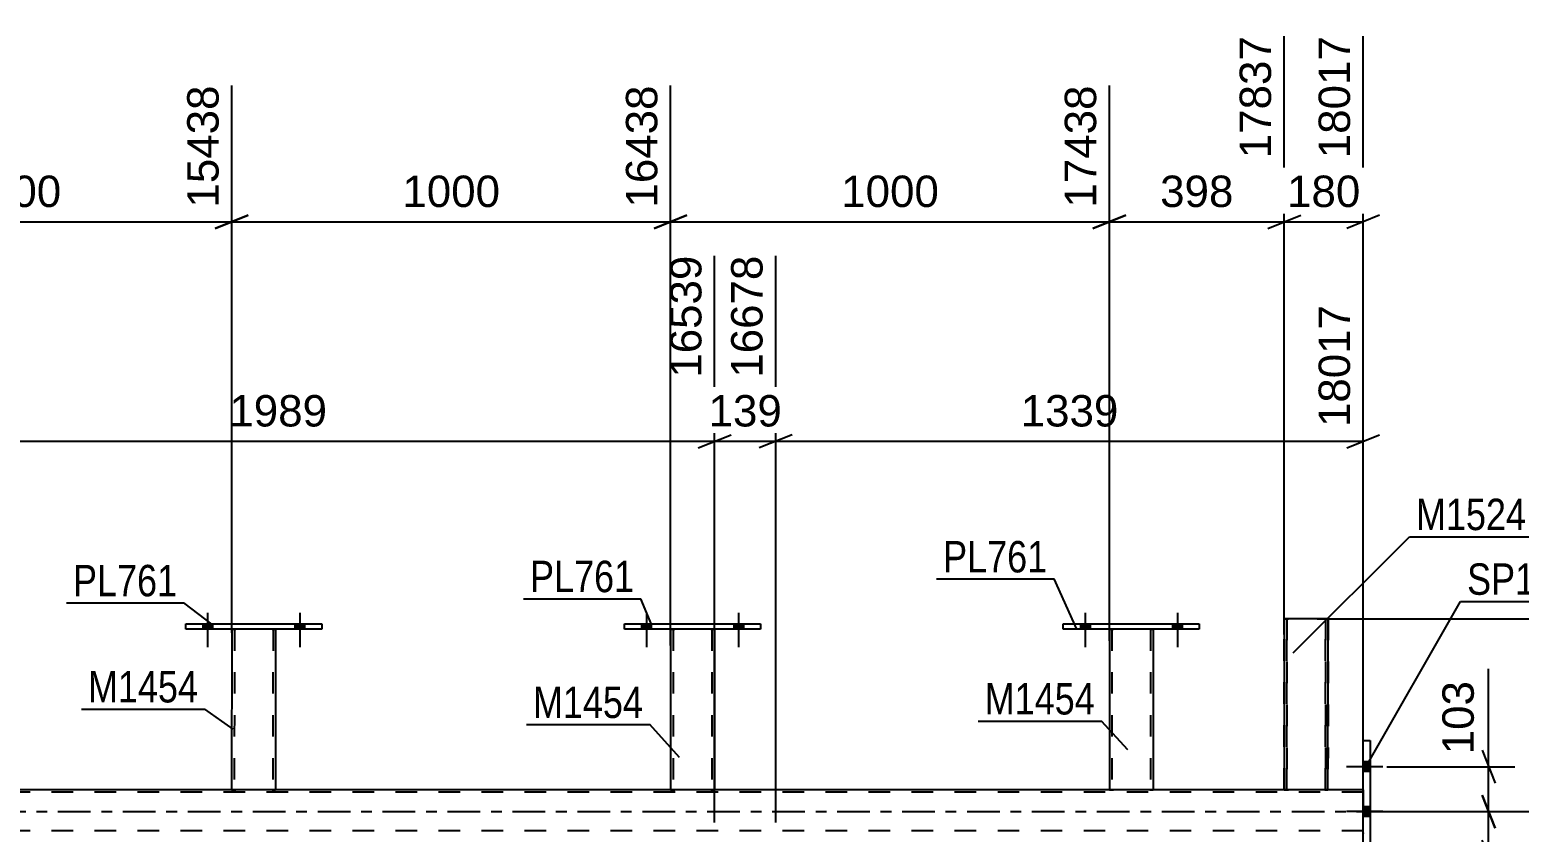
# Model space of a CAD drawing. Header units: millimetres. Extents: x -49 to 792, y -433 to 161.
# Drawn here: x 587.6 to 723.4, y -1.9 to 71.3 of the extents above; entities that cross this region are included whole.
import ezdxf

# ---------------------------------------------------------------- set-up
doc = ezdxf.new("R2010")
doc.units = ezdxf.units.MM
doc.linetypes.add('DXK_LINE_DOT2', pattern=[3.9198, 1.9599, -1.9599])
doc.linetypes.add('DXK_LINE_DOT3', pattern=[5.9187, 2.979, -0.9799, 0.9799, -0.9799])
doc.styles.add('Arial', font='ARIAL.TTF', dxfattribs={"height": 0.2})
doc.styles.add('Arial Narrow', font='ARIALN.TTF', dxfattribs={"height": 0.2})

# ---------------------------------------------------------------- blocks, each defined once
blk = doc.blocks.new('Bolt-203723993-3352 - 3316')
at = {"linetype": 'Continuous'}
for points in [[(643.39, 16.64), (644.27, 16.64), (644.27, 17.12), (643.39, 17.12)], [(651.79, 16.64), (652.67, 16.64), (652.67, 17.12), (651.79, 17.12)]]:
    blk.add_hatch(color=1, dxfattribs=at).paths.add_polyline_path(points)
at = {"color": 1, "linetype": 'Continuous'}
for p, q in [((643.83, 18.12), (643.83, 15)), ((652.23, 18.12), (652.23, 15)), ((643.39, 17.12), (643.39, 16.64)), ((644.27, 17.12), (644.27, 16.64)), ((651.79, 17.12), (651.79, 16.64)), ((652.67, 17.12), (652.67, 16.64))]:
    blk.add_line(p, q, dxfattribs=at)
blk = doc.blocks.new('Part-203723993-3401 - 3316')
at = {"color": 7, "linetype": 'DXK_LINE_DOT2'}
for p, q in [((709.17, 1.76), (33.84, 1.76)), ((610.03, 2), (606.03, 2)), ((650.03, 2), (646.03, 2)), ((690.03, 2), (686.03, 2)), ((709.17, 2), (709.17, -2)), ((709.17, -1.76), (33.84, -1.76))]:
    blk.add_line(p, q, dxfattribs=at)
at = {"color": 2, "linetype": 'Continuous'}
for p, q in [((606.03, 2), (570.03, 2)), ((646.03, 2), (610.03, 2)), ((686.03, 2), (650.03, 2)), ((709.17, 2), (690.03, 2))]:
    blk.add_line(p, q, dxfattribs=at)
at = {"color": 7, "linetype": 'DXK_LINE_DOT3'}
for p, q in [((33.84, 0), (718.97, 0)), ((719.07, 0), (719.17, 0))]:
    blk.add_line(p, q, dxfattribs=at)
blk = doc.blocks.new('Bolt-203723993-3350 - 3316')
at = {"linetype": 'Continuous'}
for points in [[(683.39, 16.64), (684.27, 16.64), (684.27, 17.12), (683.39, 17.12)], [(691.79, 16.64), (692.67, 16.64), (692.67, 17.12), (691.79, 17.12)]]:
    blk.add_hatch(color=1, dxfattribs=at).paths.add_polyline_path(points)
at = {"color": 1, "linetype": 'Continuous'}
for p, q in [((683.83, 18.12), (683.83, 15)), ((692.23, 18.12), (692.23, 15)), ((683.39, 17.12), (683.39, 16.64)), ((684.27, 17.12), (684.27, 16.64)), ((691.79, 17.12), (691.79, 16.64)), ((692.67, 17.12), (692.67, 16.64))]:
    blk.add_line(p, q, dxfattribs=at)
blk = doc.blocks.new('Bolt-203723993-3351 - 3316')
at = {"linetype": 'Continuous'}
for points in [[(683.39, 16.64), (684.27, 16.64), (684.27, 17.12), (683.39, 17.12)], [(691.79, 16.64), (692.67, 16.64), (692.67, 17.12), (691.79, 17.12)]]:
    blk.add_hatch(color=1, dxfattribs=at).paths.add_polyline_path(points)
at = {"color": 1, "linetype": 'Continuous'}
for p, q in [((683.83, 18.12), (683.83, 15)), ((692.23, 18.12), (692.23, 15)), ((683.39, 17.12), (683.39, 16.64)), ((684.27, 17.12), (684.27, 16.64)), ((691.79, 17.12), (691.79, 16.64)), ((692.67, 17.12), (692.67, 16.64))]:
    blk.add_line(p, q, dxfattribs=at)
blk = doc.blocks.new('Bolt-203723993-3353 - 3316')
at = {"linetype": 'Continuous'}
for points in [[(643.39, 16.64), (644.27, 16.64), (644.27, 17.12), (643.39, 17.12)], [(651.79, 16.64), (652.67, 16.64), (652.67, 17.12), (651.79, 17.12)]]:
    blk.add_hatch(color=1, dxfattribs=at).paths.add_polyline_path(points)
at = {"color": 1, "linetype": 'Continuous'}
for p, q in [((643.83, 18.12), (643.83, 15)), ((652.23, 18.12), (652.23, 15)), ((643.39, 17.12), (643.39, 16.64)), ((644.27, 17.12), (644.27, 16.64)), ((651.79, 17.12), (651.79, 16.64)), ((652.67, 17.12), (652.67, 16.64))]:
    blk.add_line(p, q, dxfattribs=at)
blk = doc.blocks.new('Bolt-203723993-3354 - 3316')
at = {"linetype": 'Continuous'}
for points in [[(603.4, 16.64), (604.28, 16.64), (604.28, 17.12), (603.4, 17.12)], [(611.8, 16.64), (612.68, 16.64), (612.68, 17.12), (611.8, 17.12)]]:
    blk.add_hatch(color=1, dxfattribs=at).paths.add_polyline_path(points)
at = {"color": 1, "linetype": 'Continuous'}
for p, q in [((603.84, 18.12), (603.83, 15)), ((612.24, 18.12), (612.23, 15)), ((603.4, 17.12), (603.4, 16.64)), ((604.28, 17.12), (604.28, 16.64)), ((611.8, 17.12), (611.8, 16.64)), ((612.68, 17.12), (612.68, 16.64))]:
    blk.add_line(p, q, dxfattribs=at)
blk = doc.blocks.new('Bolt-203723993-3355 - 3316')
at = {"linetype": 'Continuous'}
for points in [[(603.4, 16.64), (604.28, 16.64), (604.28, 17.12), (603.4, 17.12)], [(611.8, 16.64), (612.68, 16.64), (612.68, 17.12), (611.8, 17.12)]]:
    blk.add_hatch(color=1, dxfattribs=at).paths.add_polyline_path(points)
at = {"color": 1, "linetype": 'Continuous'}
for p, q in [((603.84, 18.12), (603.83, 15)), ((612.24, 18.12), (612.23, 15)), ((603.4, 17.12), (603.4, 16.64)), ((604.28, 17.12), (604.28, 16.64)), ((611.8, 17.12), (611.8, 16.64)), ((612.68, 17.12), (612.68, 16.64))]:
    blk.add_line(p, q, dxfattribs=at)
blk = doc.blocks.new('Bolt-203723993-3384 - 3316')
at = {"linetype": 'Continuous'}
for points in [[(709.81, 3.66), (709.81, 4.54), (709.17, 4.54), (709.17, 3.66)], [(709.81, 3.66), (709.81, 4.54), (709.17, 4.54), (709.17, 3.66)], [(709.81, 3.66), (709.81, 4.54), (709.17, 4.54), (709.17, 3.66)], [(709.81, -0.44), (709.81, 0.44), (709.17, 0.44), (709.17, -0.44)], [(709.81, -0.44), (709.81, 0.44), (709.17, 0.44), (709.17, -0.44)], [(709.81, -4.54), (709.81, -3.66), (709.17, -3.66), (709.17, -4.54)], [(709.81, -4.54), (709.81, -3.66), (709.17, -3.66), (709.17, -4.54)], [(709.81, -4.54), (709.81, -3.66), (709.17, -3.66), (709.17, -4.54)]]:
    blk.add_hatch(color=1, dxfattribs=at).paths.add_polyline_path(points)
at = {"color": 1, "linetype": 'Continuous'}
for p, q in [((710.97, 4.1), (707.65, 4.1)), ((710.97, 4.1), (707.65, 4.1)), ((710.97, 4.1), (707.65, 4.1)), ((709.81, 4.54), (709.17, 4.54)), ((709.81, 4.54), (709.17, 4.54)), ((709.81, 4.54), (709.17, 4.54)), ((709.81, 3.66), (709.17, 3.66)), ((709.81, 3.66), (709.17, 3.66)), ((709.81, 3.66), (709.17, 3.66)), ((709.81, 0.44), (709.17, 0.44)), ((709.81, 0.44), (709.17, 0.44)), ((710.97, 0), (707.65, 0)), ((710.97, 0), (707.65, 0)), ((709.81, -0.44), (709.17, -0.44)), ((709.81, -0.44), (709.17, -0.44)), ((709.81, -3.66), (709.17, -3.66)), ((709.81, -3.66), (709.17, -3.66)), ((709.81, -3.66), (709.17, -3.66)), ((710.97, -4.1), (707.65, -4.1)), ((710.97, -4.1), (707.65, -4.1)), ((710.97, -4.1), (707.65, -4.1)), ((709.81, -4.54), (709.17, -4.54)), ((709.81, -4.54), (709.17, -4.54)), ((709.81, -4.54), (709.17, -4.54))]:
    blk.add_line(p, q, dxfattribs=at)
blk = doc.blocks.new('Part-203723993-3390 - 3316')
at = {"color": 2, "linetype": 'Continuous'}
for p, q in [((701.97, 17.6), (701.96, 2)), ((701.97, 17.6), (701.97, 17.6)), ((701.97, 17.6), (702, 17.6)), ((702, 17.6), (702.11, 17.6)), ((702.11, 17.6), (702.26, 17.6)), ((705.67, 17.6), (702.26, 17.6)), ((705.67, 17.6), (705.83, 17.6)), ((705.83, 17.6), (705.93, 17.6)), ((705.93, 17.6), (705.97, 17.6)), ((705.96, 2), (705.97, 17.6)), ((705.97, 17.6), (705.97, 17.6)), ((701.96, 2), (701.96, 2)), ((702, 2), (701.96, 2)), ((702.1, 2), (702, 2)), ((702.26, 2), (702.1, 2)), ((705.67, 2), (702.26, 2)), ((705.82, 2), (705.67, 2)), ((705.93, 2), (705.82, 2)), ((705.96, 2), (705.93, 2)), ((705.96, 2), (705.96, 2))]:
    blk.add_line(p, q, dxfattribs=at)
at = {"color": 7, "linetype": 'DXK_LINE_DOT2'}
for p, q in [((701.96, 2), (701.97, 17.6)), ((702, 17.6), (701.97, 17.6)), ((702.11, 17.6), (702, 17.6)), ((702.23, 17.6), (702.11, 17.6)), ((702.2, 2), (702.21, 17.6)), ((702.21, 17.6), (702.2, 2)), ((702.21, 17.6), (702.21, 17.6)), ((702.21, 17.6), (702.23, 17.6)), ((702.21, 17.6), (702.23, 17.6)), ((705.67, 17.6), (702.23, 17.6)), ((705.58, 17.6), (702.23, 17.6)), ((702.23, 17.6), (702.26, 17.6)), ((702.26, 17.6), (702.28, 17.6)), ((702.28, 17.6), (702.36, 17.6)), ((705.66, 17.6), (702.36, 17.6)), ((705.58, 17.6), (705.66, 17.6)), ((705.66, 17.6), (705.67, 17.6)), ((705.66, 17.6), (705.71, 17.6)), ((705.67, 17.6), (705.71, 17.6)), ((705.83, 17.6), (705.67, 17.6)), ((705.71, 17.6), (705.73, 17.6)), ((705.71, 17.6), (705.73, 17.6)), ((705.72, 2), (705.73, 17.6)), ((705.73, 17.6), (705.72, 2)), ((705.73, 17.6), (705.73, 17.6)), ((705.93, 17.6), (705.83, 17.6)), ((705.97, 17.6), (705.93, 17.6)), ((705.97, 17.6), (705.96, 2)), ((701.96, 2), (702, 2)), ((702, 2), (702.1, 2)), ((702.1, 2), (702.22, 2)), ((702.2, 2), (702.2, 2)), ((702.2, 2), (702.22, 2)), ((702.2, 2), (702.22, 2)), ((705.67, 2), (702.22, 2)), ((705.58, 2), (702.22, 2)), ((702.22, 2), (702.26, 2)), ((702.26, 2), (702.27, 2)), ((702.27, 2), (702.35, 2)), ((705.71, 2), (702.35, 2)), ((705.65, 2), (705.58, 2)), ((705.71, 2), (705.65, 2)), ((705.67, 2), (705.82, 2)), ((705.72, 2), (705.71, 2)), ((705.71, 2), (705.72, 2)), ((705.72, 2), (705.72, 2)), ((705.82, 2), (705.93, 2)), ((705.93, 2), (705.96, 2))]:
    blk.add_line(p, q, dxfattribs=at)
blk = doc.blocks.new('Part-203723993-3456 - 3316')
at = {"color": 2, "linetype": 'Continuous'}
for p, q in [((681.83, 16.64), (681.83, 17.12)), ((681.83, 17.12), (694.23, 17.12)), ((694.23, 16.64), (681.83, 16.64)), ((694.23, 17.12), (694.23, 16.64))]:
    blk.add_line(p, q, dxfattribs=at)
blk = doc.blocks.new('Part-203723993-3461 - 3316')
at = {"color": 2, "linetype": 'Continuous'}
for p, q in [((686.03, 16.64), (686.03, 2)), ((690.03, 16.64), (690.03, 2)), ((686.07, 2), (686.03, 2)), ((686.17, 2), (686.07, 2)), ((686.33, 2), (686.17, 2)), ((689.73, 2), (686.33, 2)), ((689.89, 2), (689.73, 2)), ((689.99, 2), (689.89, 2)), ((690.03, 2), (689.99, 2))]:
    blk.add_line(p, q, dxfattribs=at)
at = {"color": 7, "linetype": 'DXK_LINE_DOT2'}
for p, q in [((686.03, 16.64), (686.03, 16.64)), ((686.03, 16.64), (686.03, 16.64)), ((686.03, 16.64), (686.03, 16.64)), ((686.07, 16.64), (686.03, 16.64)), ((686.03, 16.64), (686.07, 16.64)), ((686.17, 16.64), (686.07, 16.64)), ((686.07, 16.64), (686.17, 16.64)), ((686.33, 16.64), (686.17, 16.64)), ((686.17, 16.64), (686.33, 16.64)), ((686.27, 16.64), (686.27, 16.64)), ((686.27, 16.64), (686.27, 2)), ((686.29, 16.64), (686.27, 16.64)), ((686.27, 16.64), (686.29, 16.64)), ((686.34, 16.64), (686.29, 16.64)), ((686.29, 16.64), (686.34, 16.64)), ((689.74, 16.64), (686.33, 16.64)), ((689.74, 16.64), (686.33, 16.64)), ((689.65, 16.64), (686.34, 16.64)), ((686.34, 16.64), (686.42, 16.64)), ((689.72, 16.64), (686.42, 16.64)), ((689.72, 16.64), (689.65, 16.64)), ((689.78, 16.64), (689.72, 16.64)), ((689.72, 16.64), (689.78, 16.64)), ((689.74, 16.64), (689.89, 16.64)), ((689.89, 16.64), (689.74, 16.64)), ((689.79, 16.64), (689.78, 16.64)), ((689.78, 16.64), (689.79, 16.64)), ((689.79, 16.64), (689.79, 16.64)), ((689.79, 16.64), (689.79, 2)), ((689.89, 16.64), (690, 16.64)), ((690, 16.64), (689.89, 16.64)), ((690, 16.64), (690.03, 16.64)), ((690.03, 16.64), (690, 16.64)), ((690.03, 16.64), (690.03, 16.64)), ((690.03, 16.64), (690.03, 16.64)), ((690.03, 16.64), (690.03, 16.64)), ((686.03, 2), (686.07, 2)), ((686.07, 2), (686.17, 2)), ((686.17, 2), (686.33, 2)), ((686.27, 2), (686.29, 2)), ((686.27, 2), (686.29, 2)), ((689.64, 2), (686.29, 2)), ((686.29, 2), (686.33, 2)), ((689.73, 2), (686.33, 2)), ((686.33, 2), (686.34, 2)), ((686.34, 2), (686.42, 2)), ((689.72, 2), (686.42, 2)), ((689.72, 2), (689.64, 2)), ((689.77, 2), (689.72, 2)), ((689.72, 2), (689.77, 2)), ((689.73, 2), (689.89, 2)), ((689.79, 2), (689.77, 2)), ((689.77, 2), (689.79, 2)), ((689.89, 2), (689.99, 2)), ((689.99, 2), (690.03, 2))]:
    blk.add_line(p, q, dxfattribs=at)
blk = doc.blocks.new('Part-203723993-3466 - 3316')
at = {"color": 2, "linetype": 'Continuous'}
for p, q in [((641.83, 16.64), (641.83, 17.12)), ((641.83, 17.12), (654.23, 17.12)), ((654.23, 16.64), (641.83, 16.64)), ((654.23, 17.12), (654.23, 16.64))]:
    blk.add_line(p, q, dxfattribs=at)
blk = doc.blocks.new('Part-203723993-3471 - 3316')
at = {"color": 2, "linetype": 'Continuous'}
for p, q in [((646.03, 16.64), (646.03, 2)), ((650.03, 16.64), (650.03, 2)), ((646.07, 2), (646.03, 2)), ((646.17, 2), (646.07, 2)), ((646.33, 2), (646.17, 2)), ((649.73, 2), (646.33, 2)), ((649.89, 2), (649.73, 2)), ((649.99, 2), (649.89, 2)), ((650.03, 2), (649.99, 2))]:
    blk.add_line(p, q, dxfattribs=at)
at = {"color": 7, "linetype": 'DXK_LINE_DOT2'}
for p, q in [((646.03, 16.64), (646.03, 16.64)), ((646.03, 16.64), (646.03, 16.64)), ((646.03, 16.64), (646.03, 16.64)), ((646.07, 16.64), (646.03, 16.64)), ((646.03, 16.64), (646.07, 16.64)), ((646.17, 16.64), (646.07, 16.64)), ((646.07, 16.64), (646.17, 16.64)), ((646.33, 16.64), (646.17, 16.64)), ((646.17, 16.64), (646.33, 16.64)), ((646.27, 16.64), (646.27, 16.64)), ((646.27, 16.64), (646.27, 2)), ((646.29, 16.64), (646.27, 16.64)), ((646.27, 16.64), (646.29, 16.64)), ((646.34, 16.64), (646.29, 16.64)), ((646.29, 16.64), (646.34, 16.64)), ((649.74, 16.64), (646.33, 16.64)), ((649.74, 16.64), (646.33, 16.64)), ((649.65, 16.64), (646.34, 16.64)), ((646.34, 16.64), (646.42, 16.64)), ((649.72, 16.64), (646.42, 16.64)), ((649.72, 16.64), (649.65, 16.64)), ((649.78, 16.64), (649.72, 16.64)), ((649.72, 16.64), (649.78, 16.64)), ((649.74, 16.64), (649.89, 16.64)), ((649.89, 16.64), (649.74, 16.64)), ((649.79, 16.64), (649.78, 16.64)), ((649.78, 16.64), (649.79, 16.64)), ((649.79, 16.64), (649.79, 16.64)), ((649.79, 16.64), (649.79, 2)), ((649.89, 16.64), (650, 16.64)), ((650, 16.64), (649.89, 16.64)), ((650, 16.64), (650.03, 16.64)), ((650.03, 16.64), (650, 16.64)), ((650.03, 16.64), (650.03, 16.64)), ((650.03, 16.64), (650.03, 16.64)), ((650.03, 16.64), (650.03, 16.64)), ((646.03, 2), (646.07, 2)), ((646.07, 2), (646.17, 2)), ((646.17, 2), (646.33, 2)), ((646.27, 2), (646.29, 2)), ((646.27, 2), (646.29, 2)), ((649.64, 2), (646.29, 2)), ((646.29, 2), (646.33, 2)), ((649.73, 2), (646.33, 2)), ((646.33, 2), (646.34, 2)), ((646.34, 2), (646.42, 2)), ((649.72, 2), (646.42, 2)), ((649.72, 2), (649.64, 2)), ((649.77, 2), (649.72, 2)), ((649.72, 2), (649.77, 2)), ((649.73, 2), (649.89, 2)), ((649.79, 2), (649.77, 2)), ((649.77, 2), (649.79, 2)), ((649.89, 2), (649.99, 2)), ((649.99, 2), (650.03, 2))]:
    blk.add_line(p, q, dxfattribs=at)
blk = doc.blocks.new('Part-203723993-3685 - 3316')
at = {"color": 2, "linetype": 'Continuous'}
for p, q in [((709.17, -6.5), (709.17, 6.5)), ((709.17, 6.5), (709.81, 6.5)), ((709.81, 6.5), (709.81, -6.5)), ((709.81, -6.5), (709.17, -6.5))]:
    blk.add_line(p, q, dxfattribs=at)
blk = doc.blocks.new('Part-203723993-3476 - 3316')
at = {"color": 2, "linetype": 'Continuous'}
for p, q in [((601.84, 16.64), (601.84, 17.12)), ((601.84, 17.12), (614.24, 17.12)), ((614.24, 16.64), (601.84, 16.64)), ((614.24, 17.12), (614.24, 16.64))]:
    blk.add_line(p, q, dxfattribs=at)
blk = doc.blocks.new('Part-203723993-3481 - 3316')
at = {"color": 2, "linetype": 'Continuous'}
for p, q in [((606.04, 16.64), (606.03, 2)), ((610.04, 16.64), (610.03, 2)), ((606.07, 2), (606.03, 2)), ((606.17, 2), (606.07, 2)), ((606.33, 2), (606.17, 2)), ((609.73, 2), (606.33, 2)), ((609.89, 2), (609.73, 2)), ((609.99, 2), (609.89, 2)), ((610.03, 2), (609.99, 2))]:
    blk.add_line(p, q, dxfattribs=at)
at = {"color": 7, "linetype": 'DXK_LINE_DOT2'}
for p, q in [((606.04, 16.64), (606.04, 16.64)), ((606.04, 16.64), (606.04, 16.64)), ((606.04, 16.64), (606.04, 16.64)), ((606.07, 16.64), (606.04, 16.64)), ((606.04, 16.64), (606.07, 16.64)), ((606.18, 16.64), (606.07, 16.64)), ((606.07, 16.64), (606.18, 16.64)), ((606.33, 16.64), (606.18, 16.64)), ((606.18, 16.64), (606.33, 16.64)), ((606.28, 16.64), (606.27, 2)), ((606.28, 16.64), (606.28, 16.64)), ((606.29, 16.64), (606.28, 16.64)), ((606.28, 16.64), (606.29, 16.64)), ((606.35, 16.64), (606.29, 16.64)), ((606.29, 16.64), (606.35, 16.64)), ((609.74, 16.64), (606.33, 16.64)), ((609.74, 16.64), (606.33, 16.64)), ((609.65, 16.64), (606.35, 16.64)), ((606.35, 16.64), (606.42, 16.64)), ((609.73, 16.64), (606.42, 16.64)), ((609.73, 16.64), (609.65, 16.64)), ((609.78, 16.64), (609.73, 16.64)), ((609.73, 16.64), (609.78, 16.64)), ((609.74, 16.64), (609.89, 16.64)), ((609.89, 16.64), (609.74, 16.64)), ((609.8, 16.64), (609.78, 16.64)), ((609.78, 16.64), (609.8, 16.64)), ((609.8, 16.64), (609.79, 2)), ((609.8, 16.64), (609.8, 16.64)), ((609.89, 16.64), (610, 16.64)), ((610, 16.64), (609.89, 16.64)), ((610, 16.64), (610.04, 16.64)), ((610.04, 16.64), (610, 16.64)), ((610.04, 16.64), (610.04, 16.64)), ((610.04, 16.64), (610.04, 16.64)), ((610.04, 16.64), (610.04, 16.64)), ((606.03, 2), (606.07, 2)), ((606.07, 2), (606.17, 2)), ((606.17, 2), (606.33, 2)), ((606.27, 2), (606.29, 2)), ((606.27, 2), (606.29, 2)), ((609.64, 2), (606.29, 2)), ((606.29, 2), (606.33, 2)), ((609.73, 2), (606.33, 2)), ((606.33, 2), (606.34, 2)), ((606.34, 2), (606.42, 2)), ((609.72, 2), (606.42, 2)), ((609.72, 2), (609.64, 2)), ((609.77, 2), (609.72, 2)), ((609.72, 2), (609.77, 2)), ((609.73, 2), (609.89, 2)), ((609.79, 2), (609.77, 2)), ((609.77, 2), (609.79, 2)), ((609.89, 2), (609.99, 2)), ((609.99, 2), (610.03, 2))]:
    blk.add_line(p, q, dxfattribs=at)
blk = doc.blocks.new('StraightDimension-203723993-4445 - 3316')
at = {"color": 7, "linetype": 'Continuous'}
for p, q in [((655.62, -1), (655.62, 50.7)), ((709.17, 3), (709.17, 46.2)), ((657.12, 34.38), (654.12, 33.18)), ((707.67, 33.18), (710.67, 34.38)), ((655.62, 33.78), (709.17, 33.78))]:
    blk.add_line(p, q, dxfattribs=at)
at = {"color": 0}
blk.add_wipeout([(687.44, 34.53), (687.44, 38.73), (677.35, 38.73), (677.35, 34.53)], dxfattribs=at)
at = {"color": 3, "style": 'Arial'}
blk.add_text('1339', height=2.865, dxfattribs=at).set_placement((677.95, 35.13))
at = {"color": 0, "linetype": 'Continuous'}
blk.add_wipeout([(708.57, 46.8), (704.37, 46.8), (704.37, 34.48), (708.57, 34.48)], dxfattribs=at)
at = {"color": 3, "linetype": 'Continuous', "style": 'Arial'}
blk.add_text('18017', height=2.865, rotation=90.0002, dxfattribs=at).set_placement((707.97, 35.08))
blk = doc.blocks.new('StraightDimension-203723993-4152 - 3316')
at = {"color": 7, "linetype": 'Continuous'}
for p, q in [((646.03, 15.16), (646.03, 66.22)), ((686.03, 15.58), (686.03, 66.22)), ((647.53, 54.4), (644.53, 53.2)), ((684.53, 53.2), (687.53, 54.4)), ((646.03, 53.8), (686.03, 53.8))]:
    blk.add_line(p, q, dxfattribs=at)
at = {"color": 0}
blk.add_wipeout([(671.08, 54.55), (671.08, 58.75), (660.99, 58.75), (660.99, 54.55)], dxfattribs=at)
at = {"color": 3, "style": 'Arial'}
blk.add_text('1000', height=2.865, dxfattribs=at).set_placement((661.59, 55.15))
at = {"color": 0, "linetype": 'Continuous'}
blk.add_wipeout([(685.43, 66.82), (681.23, 66.82), (681.23, 54.5), (685.43, 54.5)], dxfattribs=at)
at = {"color": 3, "linetype": 'Continuous', "style": 'Arial'}
blk.add_text('17438', height=2.865, rotation=90.0002, dxfattribs=at).set_placement((684.83, 55.1))
blk = doc.blocks.new('StraightDimension-203723993-13039 - 3316')
at = {"color": 7, "linetype": 'Continuous'}
for p, q in [((747.66, -1.5), (746.46, 1.5)), ((710.17, 0), (749.46, 0)), ((747.06, -123.22), (747.06, 0)), ((746.46, -121.72), (747.66, -124.72)), ((698.61, -123.22), (749.46, -123.22))]:
    blk.add_line(p, q, dxfattribs=at)
at = {"color": 0}
blk.add_wipeout([(746.31, -56.56), (742.11, -56.56), (742.11, -66.66), (746.31, -66.66)], dxfattribs=at)
at = {"color": 3, "style": 'Arial'}
blk.add_text('3080', height=2.865, rotation=90.0002, dxfattribs=at).set_placement((745.71, -66.06))
blk = doc.blocks.new('StraightDimension-203723993-4401 - 3316')
at = {"color": 7, "linetype": 'Continuous'}
for p, q in [((570.49, -1), (570.49, 50.7)), ((650.05, -1), (650.05, 50.7)), ((571.99, 34.38), (568.99, 33.18)), ((648.55, 33.18), (651.55, 34.38)), ((570.49, 33.78), (650.05, 33.78))]:
    blk.add_line(p, q, dxfattribs=at)
at = {"color": 0}
blk.add_wipeout([(615.31, 34.53), (615.31, 38.73), (605.22, 38.73), (605.22, 34.53)], dxfattribs=at)
at = {"color": 3, "style": 'Arial'}
blk.add_text('1989', height=2.865, dxfattribs=at).set_placement((605.82, 35.13))
at = {"color": 0, "linetype": 'Continuous'}
blk.add_wipeout([(649.45, 51.3), (645.25, 51.3), (645.25, 38.98), (649.45, 38.98)], dxfattribs=at)
at = {"color": 3, "linetype": 'Continuous', "style": 'Arial'}
blk.add_text('16539', height=2.865, rotation=90.0002, dxfattribs=at).set_placement((648.85, 39.58))
blk = doc.blocks.new('StraightDimension-203723993-4144 - 3316')
at = {"color": 7, "linetype": 'Continuous'}
for p, q in [((701.97, 16.17), (701.97, 70.72)), ((686.03, 15.58), (686.03, 66.22)), ((687.53, 54.4), (684.53, 53.2)), ((700.47, 53.2), (703.47, 54.4)), ((686.03, 53.8), (701.97, 53.8))]:
    blk.add_line(p, q, dxfattribs=at)
at = {"color": 0}
blk.add_wipeout([(697.94, 54.55), (697.94, 58.75), (690.06, 58.75), (690.06, 54.55)], dxfattribs=at)
at = {"color": 3, "style": 'Arial'}
blk.add_text('398', height=2.865, dxfattribs=at).set_placement((690.66, 55.15))
at = {"color": 0, "linetype": 'Continuous'}
blk.add_wipeout([(701.37, 71.32), (697.17, 71.32), (697.17, 59), (701.37, 59)], dxfattribs=at)
at = {"color": 3, "linetype": 'Continuous', "style": 'Arial'}
blk.add_text('17837', height=2.865, rotation=90.0002, dxfattribs=at).set_placement((700.77, 59.6))
blk = doc.blocks.new('StraightDimension-203723993-4023 - 3316')
at = {"color": 7, "linetype": 'Continuous'}
for p, q in [((720.6, 4.1), (720.6, 13.02)), ((720.6, 4.1), (720.6, 13.02)), ((720, 5.6), (721.2, 2.6)), ((711.32, 4.1), (723, 4.1)), ((720.6, 0), (720.6, 4.1)), ((721.2, -1.5), (720, 1.5)), ((710.81, 0), (723, 0))]:
    blk.add_line(p, q, dxfattribs=at)
at = {"color": 0}
blk.add_wipeout([(719.85, 12.5), (715.65, 12.5), (715.65, 4.62), (719.85, 4.62)], dxfattribs=at)
at = {"color": 3, "style": 'Arial'}
blk.add_text('103', height=2.865, rotation=90.0002, dxfattribs=at).set_placement((719.25, 5.23))
blk = doc.blocks.new('StraightDimension-203723993-4031 - 3316')
at = {"color": 7, "linetype": 'Continuous'}
for p, q in [((720, 1.5), (721.2, -1.5)), ((710.81, 0), (723, 0)), ((720.6, -4.1), (720.6, 0)), ((721.2, -5.6), (720, -2.6)), ((711.51, -4.1), (723, -4.1)), ((720.6, -4.1), (720.6, -13.02)), ((720.6, -4.1), (720.6, -13.02))]:
    blk.add_line(p, q, dxfattribs=at)
at = {"color": 0}
blk.add_wipeout([(719.85, -4.63), (715.65, -4.63), (715.65, -12.5), (719.85, -12.5)], dxfattribs=at)
at = {"color": 3, "style": 'Arial'}
blk.add_text('103', height=2.865, rotation=90.0002, dxfattribs=at).set_placement((719.25, -11.9))
blk = doc.blocks.new('StraightDimension-203723993-4423 - 3316')
at = {"color": 7, "linetype": 'Continuous'}
for p, q in [((650.05, -1), (650.05, 50.7)), ((655.62, -1), (655.62, 50.7)), ((648.55, 33.18), (651.55, 34.38)), ((657.12, 34.38), (654.12, 33.18)), ((650.05, 33.78), (655.62, 33.78))]:
    blk.add_line(p, q, dxfattribs=at)
at = {"color": 0}
blk.add_wipeout([(656.77, 34.53), (656.77, 38.73), (648.9, 38.73), (648.9, 34.53)], dxfattribs=at)
at = {"color": 3, "style": 'Arial'}
blk.add_text('139', height=2.865, dxfattribs=at).set_placement((649.5, 35.13))
at = {"color": 0, "linetype": 'Continuous'}
blk.add_wipeout([(655.02, 51.3), (650.82, 51.3), (650.82, 38.98), (655.02, 38.98)], dxfattribs=at)
at = {"color": 3, "linetype": 'Continuous', "style": 'Arial'}
blk.add_text('16678', height=2.865, rotation=90.0002, dxfattribs=at).set_placement((654.42, 39.58))
blk = doc.blocks.new('StraightDimension-203723993-3974 - 3316')
at = {"color": 7, "linetype": 'Continuous'}
for p, q in [((754.63, 16.1), (753.43, 19.1)), ((704.97, 17.6), (756.43, 17.6)), ((754.03, -133.6), (754.03, 17.6)), ((753.43, -132.1), (754.63, -135.1)), ((620.78, -133.6), (756.43, -133.6))]:
    blk.add_line(p, q, dxfattribs=at)
at = {"color": 0}
blk.add_wipeout([(753.28, -52.95), (749.08, -52.95), (749.08, -63.05), (753.28, -63.05)], dxfattribs=at)
at = {"color": 3, "style": 'Arial'}
blk.add_text('3780', height=2.865, rotation=90.0002, dxfattribs=at).set_placement((752.68, -62.44))
blk = doc.blocks.new('StraightDimension-203723993-4138 - 3316')
at = {"color": 7, "linetype": 'Continuous'}
for p, q in [((701.97, 16.17), (701.97, 70.72)), ((709.17, 3), (709.17, 70.72)), ((700.47, 53.2), (703.47, 54.4)), ((710.67, 54.4), (707.67, 53.2)), ((701.97, 53.8), (709.17, 53.8))]:
    blk.add_line(p, q, dxfattribs=at)
at = {"color": 0}
blk.add_wipeout([(709.5, 54.55), (709.5, 58.75), (701.63, 58.75), (701.63, 54.55)], dxfattribs=at)
at = {"color": 3, "style": 'Arial'}
blk.add_text('180', height=2.865, dxfattribs=at).set_placement((702.23, 55.15))
at = {"color": 0, "linetype": 'Continuous'}
blk.add_wipeout([(708.57, 71.32), (704.37, 71.32), (704.37, 59), (708.57, 59)], dxfattribs=at)
at = {"color": 3, "linetype": 'Continuous', "style": 'Arial'}
blk.add_text('18017', height=2.865, rotation=90.0002, dxfattribs=at).set_placement((707.97, 59.6))
blk = doc.blocks.new('StraightDimension-203723993-4160 - 3316')
at = {"color": 7, "linetype": 'Continuous'}
for p, q in [((606.04, 16.31), (606.04, 66.22)), ((646.03, 15.16), (646.03, 66.22)), ((607.54, 54.4), (604.54, 53.2)), ((644.53, 53.2), (647.53, 54.4)), ((606.04, 53.8), (646.03, 53.8))]:
    blk.add_line(p, q, dxfattribs=at)
at = {"color": 0}
blk.add_wipeout([(631.08, 54.55), (631.08, 58.75), (620.99, 58.75), (620.99, 54.55)], dxfattribs=at)
at = {"color": 3, "style": 'Arial'}
blk.add_text('1000', height=2.865, dxfattribs=at).set_placement((621.59, 55.15))
at = {"color": 0, "linetype": 'Continuous'}
blk.add_wipeout([(645.43, 66.82), (641.23, 66.82), (641.23, 54.5), (645.43, 54.5)], dxfattribs=at)
at = {"color": 3, "linetype": 'Continuous', "style": 'Arial'}
blk.add_text('16438', height=2.865, rotation=90.0002, dxfattribs=at).set_placement((644.83, 55.1))
blk = doc.blocks.new('StraightDimension-203723993-4176 - 3316')
at = {"color": 7, "linetype": 'Continuous'}
for p, q in [((566.04, 16.32), (566.04, 66.22)), ((606.04, 16.31), (606.04, 66.22)), ((567.54, 54.4), (564.54, 53.2)), ((604.54, 53.2), (607.54, 54.4)), ((566.04, 53.8), (606.04, 53.8))]:
    blk.add_line(p, q, dxfattribs=at)
at = {"color": 0}
blk.add_wipeout([(591.08, 54.55), (591.08, 58.75), (580.99, 58.75), (580.99, 54.55)], dxfattribs=at)
at = {"color": 3, "style": 'Arial'}
blk.add_text('1000', height=2.865, dxfattribs=at).set_placement((581.59, 55.15))
at = {"color": 0, "linetype": 'Continuous'}
blk.add_wipeout([(605.44, 66.82), (601.24, 66.82), (601.24, 54.5), (605.44, 54.5)], dxfattribs=at)
at = {"color": 3, "linetype": 'Continuous', "style": 'Arial'}
blk.add_text('15438', height=2.865, rotation=90.0002, dxfattribs=at).set_placement((604.84, 55.1))
blk = doc.blocks.new('Mark-203723993-3452 - 3316')
at = {"color": 0}
blk.add_wipeout([(680.39, 21.82), (680.39, 24.82), (670.88, 24.82), (670.88, 21.82)], dxfattribs=at)
blk.add_wipeout([(680.39, 21.82), (680.39, 24.82), (670.88, 24.82), (670.88, 21.82)], dxfattribs=at)
at = {"color": 30, "linetype": 'Continuous'}
for p in [(670.28, 21.22), (683.07, 16.64)]:
    blk.add_line(p, (680.99, 21.22), dxfattribs=at)
at = {"color": 3, "style": 'Arial Narrow'}
blk.add_text('PL761', height=2.863, dxfattribs=at).set_placement((670.88, 21.82))
blk = doc.blocks.new('Mark-203723993-3386 - 3316')
at = {"color": 0}
blk.add_wipeout([(724.03, 25.68), (724.03, 28.68), (713.98, 28.68), (713.98, 25.68)], dxfattribs=at)
blk.add_wipeout([(724.03, 25.68), (724.03, 28.68), (713.98, 28.68), (713.98, 25.68)], dxfattribs=at)
at = {"color": 30, "linetype": 'Continuous'}
for p, q in [((702.78, 14.47), (713.38, 25.08)), ((713.38, 25.08), (724.63, 25.08))]:
    blk.add_line(p, q, dxfattribs=at)
at = {"color": 3, "style": 'Arial Narrow'}
blk.add_text('M1524', height=2.863, dxfattribs=at).set_placement((713.98, 25.68))
blk = doc.blocks.new('Mark-203723993-3457 - 3316')
at = {"color": 0}
blk.add_wipeout([(684.72, 8.86), (684.72, 11.86), (674.67, 11.86), (674.67, 8.86)], dxfattribs=at)
blk.add_wipeout([(684.72, 8.86), (684.72, 11.86), (674.67, 11.86), (674.67, 8.86)], dxfattribs=at)
at = {"color": 30, "linetype": 'Continuous'}
for p in [(674.07, 8.26), (687.73, 5.65)]:
    blk.add_line(p, (685.32, 8.26), dxfattribs=at)
at = {"color": 3, "style": 'Arial Narrow'}
blk.add_text('M1454', height=2.863, dxfattribs=at).set_placement((674.67, 8.86))
blk = doc.blocks.new('Mark-203723993-3462 - 3316')
at = {"color": 0}
blk.add_wipeout([(642.73, 20.02), (642.73, 23.02), (633.23, 23.02), (633.23, 20.02)], dxfattribs=at)
blk.add_wipeout([(642.73, 20.02), (642.73, 23.02), (633.23, 23.02), (633.23, 20.02)], dxfattribs=at)
at = {"color": 30, "linetype": 'Continuous'}
for p in [(632.63, 19.42), (644.33, 17.01)]:
    blk.add_line(p, (643.33, 19.42), dxfattribs=at)
at = {"color": 3, "style": 'Arial Narrow'}
blk.add_text('PL761', height=2.863, dxfattribs=at).set_placement((633.23, 20.02))
blk = doc.blocks.new('Mark-203723993-3467 - 3316')
at = {"color": 0}
blk.add_wipeout([(643.54, 8.54), (643.54, 11.54), (633.49, 11.54), (633.49, 8.54)], dxfattribs=at)
blk.add_wipeout([(643.54, 8.54), (643.54, 11.54), (633.49, 11.54), (633.49, 8.54)], dxfattribs=at)
at = {"color": 30, "linetype": 'Continuous'}
for p in [(632.89, 7.94), (646.84, 4.94)]:
    blk.add_line(p, (644.14, 7.94), dxfattribs=at)
at = {"color": 3, "style": 'Arial Narrow'}
blk.add_text('M1454', height=2.863, dxfattribs=at).set_placement((633.49, 8.54))
blk = doc.blocks.new('Mark-203723993-3681 - 3316')
at = {"color": 0}
blk.add_wipeout([(726.68, 19.78), (726.68, 22.78), (718.64, 22.78), (718.64, 19.78)], dxfattribs=at)
blk.add_wipeout([(726.68, 19.78), (726.68, 22.78), (718.64, 22.78), (718.64, 19.78)], dxfattribs=at)
at = {"color": 30, "linetype": 'Continuous'}
for p, q in [((709.31, 3.89), (718.04, 19.18)), ((718.04, 19.18), (727.28, 19.18))]:
    blk.add_line(p, q, dxfattribs=at)
at = {"color": 3, "style": 'Arial Narrow'}
blk.add_text('SP19', height=2.863, dxfattribs=at).set_placement((718.64, 19.78))
blk = doc.blocks.new('Mark-203723993-3472 - 3316')
at = {"color": 0}
blk.add_wipeout([(601.07, 19.64), (601.07, 22.64), (591.57, 22.64), (591.57, 19.64)], dxfattribs=at)
blk.add_wipeout([(601.07, 19.64), (601.07, 22.64), (591.57, 22.64), (591.57, 19.64)], dxfattribs=at)
at = {"color": 30, "linetype": 'Continuous'}
for p in [(590.97, 19.04), (604.33, 17.01)]:
    blk.add_line(p, (601.67, 19.04), dxfattribs=at)
at = {"color": 3, "style": 'Arial Narrow'}
blk.add_text('PL761', height=2.863, dxfattribs=at).set_placement((591.57, 19.64))
blk = doc.blocks.new('Mark-203723993-3477 - 3316')
at = {"color": 0}
blk.add_wipeout([(602.98, 9.96), (602.98, 12.96), (592.93, 12.96), (592.93, 9.96)], dxfattribs=at)
blk.add_wipeout([(602.98, 9.96), (602.98, 12.96), (592.93, 12.96), (592.93, 9.96)], dxfattribs=at)
at = {"color": 30, "linetype": 'Continuous'}
for p in [(592.33, 9.36), (606.17, 7.51)]:
    blk.add_line(p, (603.58, 9.36), dxfattribs=at)
at = {"color": 3, "style": 'Arial Narrow'}
blk.add_text('M1454', height=2.863, dxfattribs=at).set_placement((592.93, 9.96))

msp = doc.modelspace()

# ---------------------------------------------------------------- block references
for name in ['Bolt-203723993-3354 - 3316', 'Bolt-203723993-3355 - 3316', 'Bolt-203723993-3352 - 3316', 'Bolt-203723993-3353 - 3316', 'Bolt-203723993-3350 - 3316', 'Bolt-203723993-3351 - 3316', 'Part-203723993-3476 - 3316', 'Part-203723993-3481 - 3316', 'Part-203723993-3466 - 3316', 'Part-203723993-3471 - 3316', 'Part-203723993-3456 - 3316', 'Part-203723993-3461 - 3316', 'Part-203723993-3390 - 3316', 'Part-203723993-3685 - 3316', 'Bolt-203723993-3384 - 3316', 'Part-203723993-3401 - 3316']:
    msp.add_blockref(name, (0, 0))

# ---------------------------------------------------------------- next in the draw order: block references
msp.add_blockref('StraightDimension-203723993-4445 - 3316', (0, 0))

# ---------------------------------------------------------------- next in the draw order: block references
for name in ['StraightDimension-203723993-4152 - 3316', 'StraightDimension-203723993-13039 - 3316']:
    msp.add_blockref(name, (0, 0))

# ---------------------------------------------------------------- next in the draw order: block references
for name in ['StraightDimension-203723993-4144 - 3316', 'StraightDimension-203723993-4401 - 3316', 'StraightDimension-203723993-4023 - 3316']:
    msp.add_blockref(name, (0, 0))

# ---------------------------------------------------------------- next in the draw order: block references
for name in ['StraightDimension-203723993-4423 - 3316', 'Mark-203723993-3477 - 3316', 'StraightDimension-203723993-4031 - 3316']:
    msp.add_blockref(name, (0, 0))

# ---------------------------------------------------------------- next in the draw order: block references
msp.add_blockref('StraightDimension-203723993-3974 - 3316', (0, 0))

# ---------------------------------------------------------------- next in the draw order: block references
for name in ['StraightDimension-203723993-4138 - 3316', 'StraightDimension-203723993-4160 - 3316', 'Mark-203723993-3452 - 3316', 'Mark-203723993-3467 - 3316', 'Mark-203723993-3457 - 3316']:
    msp.add_blockref(name, (0, 0))

# ---------------------------------------------------------------- next in the draw order: block references
for name in ['StraightDimension-203723993-4176 - 3316', 'Mark-203723993-3386 - 3316', 'Mark-203723993-3462 - 3316']:
    msp.add_blockref(name, (0, 0))

# ---------------------------------------------------------------- next in the draw order: block references
for name in ['Mark-203723993-3472 - 3316', 'Mark-203723993-3681 - 3316']:
    msp.add_blockref(name, (0, 0))

doc.saveas('drawing.dxf')
